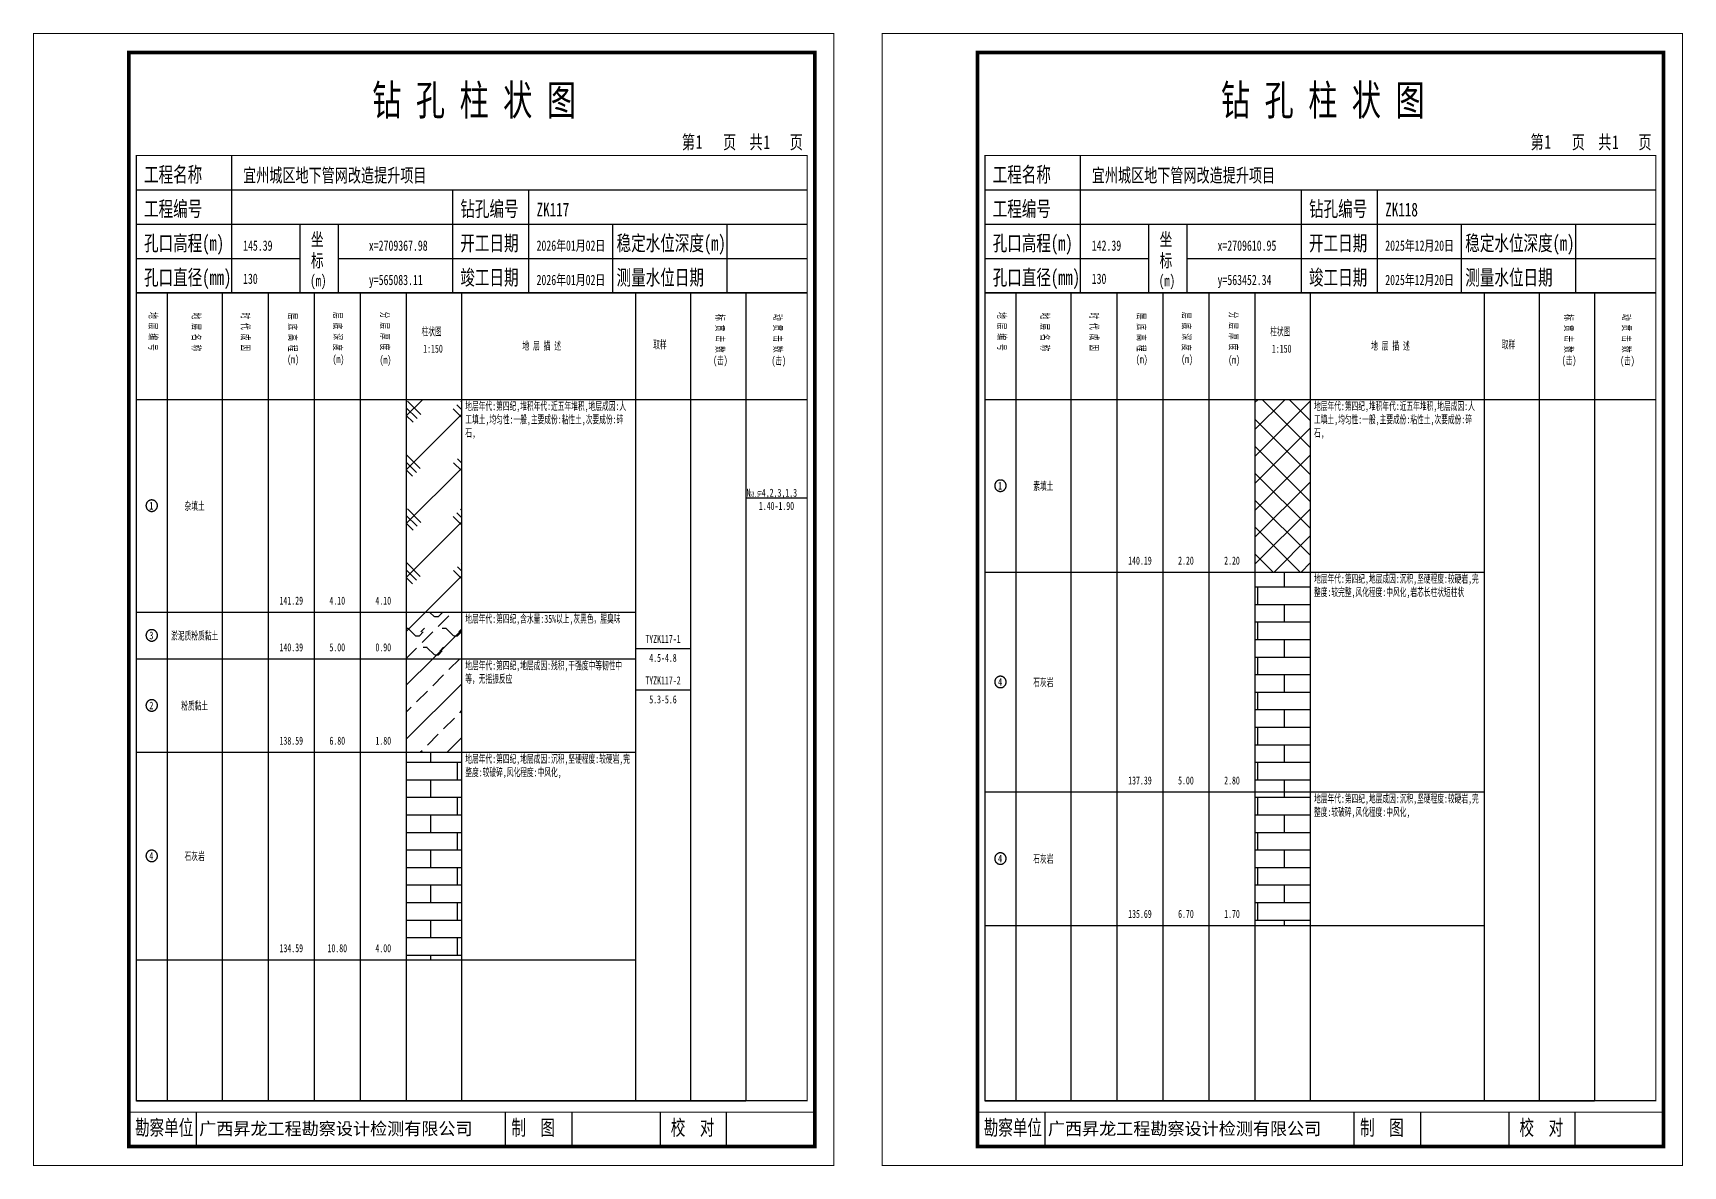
# Model space of a CAD drawing. Header units: millimetres. Extents: x 0 to 2711117, y 0 to 567555.
# Drawn here: x 30730.6 to 31163.5, y -0.1 to 297.1 of the extents above; entities that cross this region are included whole.
import ezdxf
from ezdxf.enums import TextEntityAlignment as Align

# ---------------------------------------------------------------- set-up
doc = ezdxf.new("R2010")
doc.units = ezdxf.units.MM
doc.layers.add('GICAD_POU_TEXTS', color=7, linetype='Continuous')
doc.layers.add('勘察点图例', color=7, linetype='Continuous')
doc.styles.add('HEAD_FONT', font='simfang.ttf', dxfattribs={"width": 0.6})
doc.styles.add('HEAD_FONT2', font='simfang.ttf', dxfattribs={"width": 0.6})
doc.styles.add('HT', font='simhei.ttf')
doc.styles.add('LZ_FONT', font='simfang.ttf', dxfattribs={"width": 0.7, "height": 8})
doc.styles.add('成果图图块', font='simfang.ttf', dxfattribs={"height": 2.5})
doc.styles.add('成果图表体', font='simfang.ttf', dxfattribs={"width": 0.6, "height": 2.1})
pattern_1 = [(0, (0, 0), (0, 4.6), []), (90, (0, 0), (-7, 4.6), [4.6, -4.6])]

# ---------------------------------------------------------------- blocks, each defined once
blk = doc.blocks.new('ZK117')
for p, q in [((52, 229), (52, 265)), ((27, 256), (203, 256)), ((110, 229), (110, 256)), ((130, 229), (130, 256)), ((27, 247), (203, 247)), ((70, 229), (70, 247)), ((80, 229), (80, 247)), ((152, 229), (152, 247)), ((182, 229), (182, 247)), ((27, 238), (70, 238)), ((80, 238), (203, 238)), ((27, 229), (35.05, 229)), ((35.05, 229), (35.05, 17)), ((35.05, 229), (49.53, 229)), ((49.53, 229), (49.53, 17)), ((49.53, 229), (61.6, 229)), ((61.6, 229), (61.6, 17)), ((61.6, 229), (73.68, 229)), ((73.68, 229), (73.68, 17)), ((73.68, 229), (85.75, 229)), ((85.75, 229), (85.75, 17)), ((85.75, 229), (97.82, 229)), ((97.82, 229), (97.82, 17)), ((97.82, 229), (112.3, 229)), ((112.3, 229), (112.3, 17)), ((112.3, 229), (157.93, 229)), ((157.93, 229), (157.93, 17)), ((157.93, 229), (172.42, 229)), ((172.42, 229), (172.42, 17)), ((172.42, 229), (186.9, 229)), ((186.9, 229), (186.9, 17)), ((186.9, 229), (203, 229)), ((27, 201), (203, 201)), ((27, 17), (35.05, 17)), ((35.05, 17), (49.53, 17)), ((42.74, 4.95), (42.74, 13.95)), ((42.74, 4.95), (42.74, 13.95)), ((49.53, 17), (61.6, 17)), ((61.6, 17), (73.68, 17)), ((73.68, 17), (85.75, 17)), ((85.75, 17), (97.82, 17)), ((97.82, 17), (112.3, 17)), ((112.3, 17), (157.93, 17)), ((123.83, 4.95), (123.83, 13.95)), ((141.38, 4.95), (141.38, 13.95)), ((157.93, 17), (172.42, 17)), ((164.48, 4.95), (164.48, 13.95)), ((172.42, 17), (186.9, 17)), ((181.84, 4.95), (181.84, 13.95)), ((181.84, 4.95), (181.84, 13.95))]:
    blk.add_line(p, q)
for points, const_width in [([(0, 0), (210, 0), (210, 297), (0, 297)], 0.25), ([(25, 5), (205, 5), (205, 292), (25, 292)], 1), ([(27, 265), (203, 265), (203, 17), (27, 17)], 0.3)]:
    blk.add_lwpolyline(points, close=True, dxfattribs=dict(const_width=const_width))
at = {"const_width": 0.3}
for points in [[(27, 229), (203, 229)], [(25, 14), (205, 14)]]:
    blk.add_lwpolyline(points, dxfattribs=at)
at = {"style": 'LZ_FONT', "width": 0.7}
for s, height, p in [('钻 孔 柱 状 图', 8, (88.9, 275.54)), ('第', 3.6, (170.12, 266.7)), ('1', 3.6, (173.78, 266.75)), ('页', 3.6, (180.96, 266.7)), ('共', 3.6, (187.88, 266.7)), ('1', 3.6, (191.54, 266.7)), ('页', 3.6, (198.44, 266.7)), ('工程名称', 4, (29, 258)), ('宜州城区地下管网改造提升项目', 3.6, (55, 258)), ('工程编号', 4, (29, 249)), ('钻孔编号', 4, (112, 249)), ('ZK117', 3.6, (132, 249)), ('孔口高程(m)', 4, (29, 240)), ('145.39', 2.7, (55, 240)), ('坐', 3.5, (72.79, 241.24)), ('x=2709367.98', 2.7, (88, 240)), ('开工日期', 4, (112, 240)), ('2026年01月02日', 2.7, (132, 240)), ('稳定水位深度(m)', 4, (153, 240)), ('标', 3.5, (72.79, 235.7)), ('孔口直径(mm)', 4, (29, 231)), ('130', 2.7, (54.98, 231.31)), ('(m) ', 3, (72.59, 230.65)), ('竣工日期', 4, (112, 231)), ('2026年01月02日', 2.7, (132, 231)), ('测量水位日期', 4, (153, 231)), ('y=565083.11', 2.7, (88, 231)), ('勘察单位', 4, (26.65, 7.95)), ('制  图', 4, (125.4, 7.95)), ('校  对', 4, (167.22, 7.95))]:
    blk.add_text(s, height=height, dxfattribs=at).set_placement(p)
at = {"style": 'HT'}
blk.add_text('广西昇龙工程勘察设计检测有限公司', height=3.2865, dxfattribs=at).set_placement((43.48, 8.02))
at = {"char_height": 2.1, "width": 22.806, "attachment_point": 1, "rotation": 270, "style": 'HEAD_FONT'}
for s, insert in [('地 层 编 号', (32.46, 223.92)), ('地 层 名 称', (43.79, 223.76)), ('时 代 成 因', (56.67, 223.83)), ('层 底 高 程', (69.07, 223.71)), ('层 底 深 度', (80.9, 223.91)), ('分 层 厚 度', (93.26, 224.01)), ('标 贯 击 数', (181.21, 223.37)), ('动 贯 击 数', (196.38, 223.43))]:
    blk.add_mtext(s, dxfattribs=dict(at, insert=insert))
at = {"char_height": 2.1, "attachment_point": 1}
for s, insert, width, style in [('柱状图', (101.82, 219.87), 7.855, 'HEAD_FONT2'), ('取样', (162.58, 216.44), 7.855, 'HEAD_FONT2'), ('(m)', (66.58, 212.56), 4.7944, 'HEAD_FONT'), ('(m)', (78.47, 212.61), 4.7944, 'HEAD_FONT'), ('(m)', (90.81, 212.43), 4.7944, 'HEAD_FONT'), ('1:150', (102.26, 215.36), 6.9223, 'HEAD_FONT2'), ('地 层 描 述', (128.29, 216.11), 22.0781, 'HEAD_FONT2'), ('(击)', (178.33, 212.31), 7.855, 'HEAD_FONT2'), ('(击)', (193.64, 212.22), 7.855, 'HEAD_FONT2')]:
    blk.add_mtext(s, dxfattribs=dict(at, insert=insert, width=width, style=style))
blk = doc.blocks.new('ZK117_0')
at = {"color": 7}
blk.add_polyline3d([(-1.5, 0.02, 0), (-1.5, -0.06, 0), (-1.49, -0.13, 0), (-1.48, -0.2, 0), (-1.47, -0.28, 0), (-1.46, -0.35, 0), (-1.44, -0.42, 0), (-1.41, -0.49, 0), (-1.39, -0.56, 0), (-1.36, -0.63, 0), (-1.32, -0.69, 0), (-1.29, -0.76, 0), (-1.25, -0.82, 0), (-1.2, -0.88, 0), (-1.16, -0.94, 0), (-1.11, -0.99, 0), (-1.06, -1.04, 0), (-1.01, -1.1, 0), (-0.95, -1.14, 0), (-0.89, -1.19, 0), (-0.83, -1.23, 0), (-0.77, -1.27, 0), (-0.71, -1.31, 0), (-0.64, -1.34, 0), (-0.57, -1.37, 0), (-0.51, -1.4, 0), (-0.44, -1.42, 0), (-0.36, -1.44, 0), (-0.29, -1.46, 0), (-0.22, -1.47, 0), (-0.15, -1.48, 0), (-0.07, -1.48, 0), (0, -1.48, 0), (0.07, -1.48, 0), (0.15, -1.48, 0), (0.22, -1.47, 0), (0.29, -1.46, 0), (0.36, -1.44, 0), (0.44, -1.42, 0), (0.51, -1.4, 0), (0.57, -1.37, 0), (0.64, -1.34, 0), (0.71, -1.31, 0), (0.77, -1.27, 0), (0.83, -1.23, 0), (0.89, -1.19, 0), (0.95, -1.14, 0), (1.01, -1.1, 0), (1.06, -1.04, 0), (1.11, -0.99, 0), (1.16, -0.94, 0), (1.2, -0.88, 0), (1.25, -0.82, 0), (1.29, -0.76, 0), (1.32, -0.69, 0), (1.36, -0.63, 0), (1.39, -0.56, 0), (1.41, -0.49, 0), (1.44, -0.42, 0), (1.46, -0.35, 0), (1.47, -0.28, 0), (1.48, -0.2, 0), (1.49, -0.13, 0), (1.5, -0.06, 0), (1.5, 0.02, 0), (1.5, 0.09, 0), (1.49, 0.16, 0), (1.48, 0.24, 0), (1.47, 0.31, 0), (1.46, 0.38, 0), (1.44, 0.45, 0), (1.41, 0.52, 0), (1.39, 0.59, 0), (1.36, 0.66, 0), (1.32, 0.72, 0), (1.29, 0.79, 0), (1.25, 0.85, 0), (1.2, 0.91, 0), (1.16, 0.97, 0), (1.11, 1.02, 0), (1.06, 1.08, 0), (1.01, 1.13, 0), (0.95, 1.18, 0), (0.89, 1.22, 0), (0.83, 1.26, 0), (0.77, 1.3, 0), (0.71, 1.34, 0), (0.64, 1.37, 0), (0.57, 1.4, 0), (0.51, 1.43, 0), (0.44, 1.45, 0), (0.36, 1.47, 0), (0.29, 1.49, 0), (0.22, 1.5, 0), (0.15, 1.51, 0), (0.07, 1.51, 0), (0, 1.52, 0), (-0.07, 1.51, 0), (-0.15, 1.51, 0), (-0.22, 1.5, 0), (-0.29, 1.49, 0), (-0.36, 1.47, 0), (-0.44, 1.45, 0), (-0.51, 1.43, 0), (-0.57, 1.4, 0), (-0.64, 1.37, 0), (-0.71, 1.34, 0), (-0.77, 1.3, 0), (-0.83, 1.26, 0), (-0.89, 1.22, 0), (-0.95, 1.18, 0), (-1.01, 1.13, 0), (-1.06, 1.08, 0), (-1.11, 1.02, 0), (-1.16, 0.97, 0), (-1.2, 0.91, 0), (-1.25, 0.85, 0), (-1.29, 0.79, 0), (-1.32, 0.72, 0), (-1.36, 0.66, 0), (-1.39, 0.59, 0), (-1.41, 0.52, 0), (-1.44, 0.45, 0), (-1.46, 0.38, 0), (-1.47, 0.31, 0), (-1.48, 0.24, 0), (-1.49, 0.16, 0), (-1.5, 0.09, 0), (-1.5, 0.02, 0)], dxfattribs=at)
at = {"layer": 'GICAD_POU_TEXTS', "color": 7, "style": '成果图图块', "width": 0.7}
blk.add_text('1', height=2, dxfattribs=at).set_placement((-0.09, -0.99), align=Align.CENTER)
blk = doc.blocks.new('ZK117_1')
at = {"color": 7}
blk.add_polyline3d([(-1.5, 0.02, 0), (-1.5, -0.06, 0), (-1.49, -0.13, 0), (-1.48, -0.2, 0), (-1.47, -0.28, 0), (-1.46, -0.35, 0), (-1.44, -0.42, 0), (-1.41, -0.49, 0), (-1.39, -0.56, 0), (-1.36, -0.63, 0), (-1.32, -0.69, 0), (-1.29, -0.76, 0), (-1.25, -0.82, 0), (-1.2, -0.88, 0), (-1.16, -0.94, 0), (-1.11, -0.99, 0), (-1.06, -1.04, 0), (-1.01, -1.1, 0), (-0.95, -1.14, 0), (-0.89, -1.19, 0), (-0.83, -1.23, 0), (-0.77, -1.27, 0), (-0.71, -1.31, 0), (-0.64, -1.34, 0), (-0.57, -1.37, 0), (-0.51, -1.4, 0), (-0.44, -1.42, 0), (-0.36, -1.44, 0), (-0.29, -1.46, 0), (-0.22, -1.47, 0), (-0.15, -1.48, 0), (-0.07, -1.48, 0), (0, -1.48, 0), (0.07, -1.48, 0), (0.15, -1.48, 0), (0.22, -1.47, 0), (0.29, -1.46, 0), (0.36, -1.44, 0), (0.44, -1.42, 0), (0.51, -1.4, 0), (0.57, -1.37, 0), (0.64, -1.34, 0), (0.71, -1.31, 0), (0.77, -1.27, 0), (0.83, -1.23, 0), (0.89, -1.19, 0), (0.95, -1.14, 0), (1.01, -1.1, 0), (1.06, -1.04, 0), (1.11, -0.99, 0), (1.16, -0.94, 0), (1.2, -0.88, 0), (1.25, -0.82, 0), (1.29, -0.76, 0), (1.32, -0.69, 0), (1.36, -0.63, 0), (1.39, -0.56, 0), (1.41, -0.49, 0), (1.44, -0.42, 0), (1.46, -0.35, 0), (1.47, -0.28, 0), (1.48, -0.2, 0), (1.49, -0.13, 0), (1.5, -0.06, 0), (1.5, 0.02, 0), (1.5, 0.09, 0), (1.49, 0.16, 0), (1.48, 0.24, 0), (1.47, 0.31, 0), (1.46, 0.38, 0), (1.44, 0.45, 0), (1.41, 0.52, 0), (1.39, 0.59, 0), (1.36, 0.66, 0), (1.32, 0.72, 0), (1.29, 0.79, 0), (1.25, 0.85, 0), (1.2, 0.91, 0), (1.16, 0.97, 0), (1.11, 1.02, 0), (1.06, 1.08, 0), (1.01, 1.13, 0), (0.95, 1.18, 0), (0.89, 1.22, 0), (0.83, 1.26, 0), (0.77, 1.3, 0), (0.71, 1.34, 0), (0.64, 1.37, 0), (0.57, 1.4, 0), (0.51, 1.43, 0), (0.44, 1.45, 0), (0.36, 1.47, 0), (0.29, 1.49, 0), (0.22, 1.5, 0), (0.15, 1.51, 0), (0.07, 1.51, 0), (0, 1.52, 0), (-0.07, 1.51, 0), (-0.15, 1.51, 0), (-0.22, 1.5, 0), (-0.29, 1.49, 0), (-0.36, 1.47, 0), (-0.44, 1.45, 0), (-0.51, 1.43, 0), (-0.57, 1.4, 0), (-0.64, 1.37, 0), (-0.71, 1.34, 0), (-0.77, 1.3, 0), (-0.83, 1.26, 0), (-0.89, 1.22, 0), (-0.95, 1.18, 0), (-1.01, 1.13, 0), (-1.06, 1.08, 0), (-1.11, 1.02, 0), (-1.16, 0.97, 0), (-1.2, 0.91, 0), (-1.25, 0.85, 0), (-1.29, 0.79, 0), (-1.32, 0.72, 0), (-1.36, 0.66, 0), (-1.39, 0.59, 0), (-1.41, 0.52, 0), (-1.44, 0.45, 0), (-1.46, 0.38, 0), (-1.47, 0.31, 0), (-1.48, 0.24, 0), (-1.49, 0.16, 0), (-1.5, 0.09, 0), (-1.5, 0.02, 0)], dxfattribs=at)
at = {"layer": 'GICAD_POU_TEXTS', "color": 7, "style": '成果图图块', "width": 0.7}
blk.add_text('3', height=2, dxfattribs=at).set_placement((-0.09, -0.99), align=Align.CENTER)
blk = doc.blocks.new('ZK117_2')
at = {"color": 7}
blk.add_polyline3d([(-1.5, 0.02, 0), (-1.5, -0.06, 0), (-1.49, -0.13, 0), (-1.48, -0.2, 0), (-1.47, -0.28, 0), (-1.46, -0.35, 0), (-1.44, -0.42, 0), (-1.41, -0.49, 0), (-1.39, -0.56, 0), (-1.36, -0.63, 0), (-1.32, -0.69, 0), (-1.29, -0.76, 0), (-1.25, -0.82, 0), (-1.2, -0.88, 0), (-1.16, -0.94, 0), (-1.11, -0.99, 0), (-1.06, -1.04, 0), (-1.01, -1.1, 0), (-0.95, -1.14, 0), (-0.89, -1.19, 0), (-0.83, -1.23, 0), (-0.77, -1.27, 0), (-0.71, -1.31, 0), (-0.64, -1.34, 0), (-0.57, -1.37, 0), (-0.51, -1.4, 0), (-0.44, -1.42, 0), (-0.36, -1.44, 0), (-0.29, -1.46, 0), (-0.22, -1.47, 0), (-0.15, -1.48, 0), (-0.07, -1.48, 0), (0, -1.48, 0), (0.07, -1.48, 0), (0.15, -1.48, 0), (0.22, -1.47, 0), (0.29, -1.46, 0), (0.36, -1.44, 0), (0.44, -1.42, 0), (0.51, -1.4, 0), (0.57, -1.37, 0), (0.64, -1.34, 0), (0.71, -1.31, 0), (0.77, -1.27, 0), (0.83, -1.23, 0), (0.89, -1.19, 0), (0.95, -1.14, 0), (1.01, -1.1, 0), (1.06, -1.04, 0), (1.11, -0.99, 0), (1.16, -0.94, 0), (1.2, -0.88, 0), (1.25, -0.82, 0), (1.29, -0.76, 0), (1.32, -0.69, 0), (1.36, -0.63, 0), (1.39, -0.56, 0), (1.41, -0.49, 0), (1.44, -0.42, 0), (1.46, -0.35, 0), (1.47, -0.28, 0), (1.48, -0.2, 0), (1.49, -0.13, 0), (1.5, -0.06, 0), (1.5, 0.02, 0), (1.5, 0.09, 0), (1.49, 0.16, 0), (1.48, 0.24, 0), (1.47, 0.31, 0), (1.46, 0.38, 0), (1.44, 0.45, 0), (1.41, 0.52, 0), (1.39, 0.59, 0), (1.36, 0.66, 0), (1.32, 0.72, 0), (1.29, 0.79, 0), (1.25, 0.85, 0), (1.2, 0.91, 0), (1.16, 0.97, 0), (1.11, 1.02, 0), (1.06, 1.08, 0), (1.01, 1.13, 0), (0.95, 1.18, 0), (0.89, 1.22, 0), (0.83, 1.26, 0), (0.77, 1.3, 0), (0.71, 1.34, 0), (0.64, 1.37, 0), (0.57, 1.4, 0), (0.51, 1.43, 0), (0.44, 1.45, 0), (0.36, 1.47, 0), (0.29, 1.49, 0), (0.22, 1.5, 0), (0.15, 1.51, 0), (0.07, 1.51, 0), (0, 1.52, 0), (-0.07, 1.51, 0), (-0.15, 1.51, 0), (-0.22, 1.5, 0), (-0.29, 1.49, 0), (-0.36, 1.47, 0), (-0.44, 1.45, 0), (-0.51, 1.43, 0), (-0.57, 1.4, 0), (-0.64, 1.37, 0), (-0.71, 1.34, 0), (-0.77, 1.3, 0), (-0.83, 1.26, 0), (-0.89, 1.22, 0), (-0.95, 1.18, 0), (-1.01, 1.13, 0), (-1.06, 1.08, 0), (-1.11, 1.02, 0), (-1.16, 0.97, 0), (-1.2, 0.91, 0), (-1.25, 0.85, 0), (-1.29, 0.79, 0), (-1.32, 0.72, 0), (-1.36, 0.66, 0), (-1.39, 0.59, 0), (-1.41, 0.52, 0), (-1.44, 0.45, 0), (-1.46, 0.38, 0), (-1.47, 0.31, 0), (-1.48, 0.24, 0), (-1.49, 0.16, 0), (-1.5, 0.09, 0), (-1.5, 0.02, 0)], dxfattribs=at)
at = {"layer": 'GICAD_POU_TEXTS', "color": 7, "style": '成果图图块', "width": 0.7}
blk.add_text('2', height=2, dxfattribs=at).set_placement((-0.09, -0.99), align=Align.CENTER)
blk = doc.blocks.new('ZK117_3')
at = {"color": 7}
blk.add_polyline3d([(-1.5, 0.02, 0), (-1.5, -0.06, 0), (-1.49, -0.13, 0), (-1.48, -0.2, 0), (-1.47, -0.28, 0), (-1.46, -0.35, 0), (-1.44, -0.42, 0), (-1.41, -0.49, 0), (-1.39, -0.56, 0), (-1.36, -0.63, 0), (-1.32, -0.69, 0), (-1.29, -0.76, 0), (-1.25, -0.82, 0), (-1.2, -0.88, 0), (-1.16, -0.94, 0), (-1.11, -0.99, 0), (-1.06, -1.04, 0), (-1.01, -1.1, 0), (-0.95, -1.14, 0), (-0.89, -1.19, 0), (-0.83, -1.23, 0), (-0.77, -1.27, 0), (-0.71, -1.31, 0), (-0.64, -1.34, 0), (-0.57, -1.37, 0), (-0.51, -1.4, 0), (-0.44, -1.42, 0), (-0.36, -1.44, 0), (-0.29, -1.46, 0), (-0.22, -1.47, 0), (-0.15, -1.48, 0), (-0.07, -1.48, 0), (0, -1.48, 0), (0.07, -1.48, 0), (0.15, -1.48, 0), (0.22, -1.47, 0), (0.29, -1.46, 0), (0.36, -1.44, 0), (0.44, -1.42, 0), (0.51, -1.4, 0), (0.57, -1.37, 0), (0.64, -1.34, 0), (0.71, -1.31, 0), (0.77, -1.27, 0), (0.83, -1.23, 0), (0.89, -1.19, 0), (0.95, -1.14, 0), (1.01, -1.1, 0), (1.06, -1.04, 0), (1.11, -0.99, 0), (1.16, -0.94, 0), (1.2, -0.88, 0), (1.25, -0.82, 0), (1.29, -0.76, 0), (1.32, -0.69, 0), (1.36, -0.63, 0), (1.39, -0.56, 0), (1.41, -0.49, 0), (1.44, -0.42, 0), (1.46, -0.35, 0), (1.47, -0.28, 0), (1.48, -0.2, 0), (1.49, -0.13, 0), (1.5, -0.06, 0), (1.5, 0.02, 0), (1.5, 0.09, 0), (1.49, 0.16, 0), (1.48, 0.24, 0), (1.47, 0.31, 0), (1.46, 0.38, 0), (1.44, 0.45, 0), (1.41, 0.52, 0), (1.39, 0.59, 0), (1.36, 0.66, 0), (1.32, 0.72, 0), (1.29, 0.79, 0), (1.25, 0.85, 0), (1.2, 0.91, 0), (1.16, 0.97, 0), (1.11, 1.02, 0), (1.06, 1.08, 0), (1.01, 1.13, 0), (0.95, 1.18, 0), (0.89, 1.22, 0), (0.83, 1.26, 0), (0.77, 1.3, 0), (0.71, 1.34, 0), (0.64, 1.37, 0), (0.57, 1.4, 0), (0.51, 1.43, 0), (0.44, 1.45, 0), (0.36, 1.47, 0), (0.29, 1.49, 0), (0.22, 1.5, 0), (0.15, 1.51, 0), (0.07, 1.51, 0), (0, 1.52, 0), (-0.07, 1.51, 0), (-0.15, 1.51, 0), (-0.22, 1.5, 0), (-0.29, 1.49, 0), (-0.36, 1.47, 0), (-0.44, 1.45, 0), (-0.51, 1.43, 0), (-0.57, 1.4, 0), (-0.64, 1.37, 0), (-0.71, 1.34, 0), (-0.77, 1.3, 0), (-0.83, 1.26, 0), (-0.89, 1.22, 0), (-0.95, 1.18, 0), (-1.01, 1.13, 0), (-1.06, 1.08, 0), (-1.11, 1.02, 0), (-1.16, 0.97, 0), (-1.2, 0.91, 0), (-1.25, 0.85, 0), (-1.29, 0.79, 0), (-1.32, 0.72, 0), (-1.36, 0.66, 0), (-1.39, 0.59, 0), (-1.41, 0.52, 0), (-1.44, 0.45, 0), (-1.46, 0.38, 0), (-1.47, 0.31, 0), (-1.48, 0.24, 0), (-1.49, 0.16, 0), (-1.5, 0.09, 0), (-1.5, 0.02, 0)], dxfattribs=at)
at = {"layer": 'GICAD_POU_TEXTS', "color": 7, "style": '成果图图块', "width": 0.7}
blk.add_text('4', height=2, dxfattribs=at).set_placement((-0.09, -0.99), align=Align.CENTER)
blk = doc.blocks.new('ZK118')
for p, q in [((52, 229), (52, 265)), ((27, 256), (203, 256)), ((110, 229), (110, 256)), ((130, 229), (130, 256)), ((27, 247), (203, 247)), ((70, 229), (70, 247)), ((80, 229), (80, 247)), ((152, 229), (152, 247)), ((182, 229), (182, 247)), ((27, 238), (70, 238)), ((80, 238), (203, 238)), ((27, 229), (35.05, 229)), ((35.05, 229), (35.05, 17)), ((35.05, 229), (49.53, 229)), ((49.53, 229), (49.53, 17)), ((49.53, 229), (61.6, 229)), ((61.6, 229), (61.6, 17)), ((61.6, 229), (73.68, 229)), ((73.68, 229), (73.68, 17)), ((73.68, 229), (85.75, 229)), ((85.75, 229), (85.75, 17)), ((85.75, 229), (97.82, 229)), ((97.82, 229), (97.82, 17)), ((97.82, 229), (112.3, 229)), ((112.3, 229), (112.3, 17)), ((112.3, 229), (157.93, 229)), ((157.93, 229), (157.93, 17)), ((157.93, 229), (172.42, 229)), ((172.42, 229), (172.42, 17)), ((172.42, 229), (186.9, 229)), ((186.9, 229), (186.9, 17)), ((186.9, 229), (203, 229)), ((27, 201), (203, 201)), ((27, 17), (35.05, 17)), ((35.05, 17), (49.53, 17)), ((42.74, 4.95), (42.74, 13.95)), ((42.74, 4.95), (42.74, 13.95)), ((49.53, 17), (61.6, 17)), ((61.6, 17), (73.68, 17)), ((73.68, 17), (85.75, 17)), ((85.75, 17), (97.82, 17)), ((97.82, 17), (112.3, 17)), ((112.3, 17), (157.93, 17)), ((123.83, 4.95), (123.83, 13.95)), ((141.38, 4.95), (141.38, 13.95)), ((157.93, 17), (172.42, 17)), ((164.48, 4.95), (164.48, 13.95)), ((172.42, 17), (186.9, 17)), ((181.84, 4.95), (181.84, 13.95)), ((181.84, 4.95), (181.84, 13.95))]:
    blk.add_line(p, q)
for points, const_width in [([(0, 0), (210, 0), (210, 297), (0, 297)], 0.25), ([(25, 5), (205, 5), (205, 292), (25, 292)], 1), ([(27, 265), (203, 265), (203, 17), (27, 17)], 0.3)]:
    blk.add_lwpolyline(points, close=True, dxfattribs=dict(const_width=const_width))
at = {"const_width": 0.3}
for points in [[(27, 229), (203, 229)], [(25, 14), (205, 14)]]:
    blk.add_lwpolyline(points, dxfattribs=at)
at = {"style": 'LZ_FONT', "width": 0.7}
for s, height, p in [('钻 孔 柱 状 图', 8, (88.9, 275.54)), ('第', 3.6, (170.12, 266.7)), ('1', 3.6, (173.78, 266.75)), ('页', 3.6, (180.96, 266.7)), ('共', 3.6, (187.88, 266.7)), ('1', 3.6, (191.54, 266.7)), ('页', 3.6, (198.44, 266.7)), ('工程名称', 4, (29, 258)), ('宜州城区地下管网改造提升项目', 3.6, (55, 258)), ('工程编号', 4, (29, 249)), ('钻孔编号', 4, (112, 249)), ('ZK118', 3.6, (132, 249)), ('孔口高程(m)', 4, (29, 240)), ('142.39', 2.7, (55, 240)), ('坐', 3.5, (72.79, 241.24)), ('x=2709610.95', 2.7, (88, 240)), ('开工日期', 4, (112, 240)), ('2025年12月20日', 2.7, (132, 240)), ('稳定水位深度(m)', 4, (153, 240)), ('标', 3.5, (72.79, 235.7)), ('孔口直径(mm)', 4, (29, 231)), ('130', 2.7, (54.98, 231.31)), ('(m) ', 3, (72.59, 230.65)), ('竣工日期', 4, (112, 231)), ('2025年12月20日', 2.7, (132, 231)), ('测量水位日期', 4, (153, 231)), ('y=563452.34', 2.7, (88, 231)), ('勘察单位', 4, (26.65, 7.95)), ('制  图', 4, (125.4, 7.95)), ('校  对', 4, (167.22, 7.95))]:
    blk.add_text(s, height=height, dxfattribs=at).set_placement(p)
at = {"style": 'HT'}
blk.add_text('广西昇龙工程勘察设计检测有限公司', height=3.2865, dxfattribs=at).set_placement((43.48, 8.02))
at = {"char_height": 2.1, "width": 22.806, "attachment_point": 1, "rotation": 270, "style": 'HEAD_FONT'}
for s, insert in [('地 层 编 号', (32.46, 223.92)), ('地 层 名 称', (43.79, 223.76)), ('时 代 成 因', (56.67, 223.83)), ('层 底 高 程', (69.07, 223.71)), ('层 底 深 度', (80.9, 223.91)), ('分 层 厚 度', (93.26, 224.01)), ('标 贯 击 数', (181.21, 223.37)), ('动 贯 击 数', (196.38, 223.43))]:
    blk.add_mtext(s, dxfattribs=dict(at, insert=insert))
at = {"char_height": 2.1, "attachment_point": 1}
for s, insert, width, style in [('柱状图', (101.82, 219.87), 7.855, 'HEAD_FONT2'), ('取样', (162.58, 216.44), 7.855, 'HEAD_FONT2'), ('(m)', (66.58, 212.56), 4.7944, 'HEAD_FONT'), ('(m)', (78.47, 212.61), 4.7944, 'HEAD_FONT'), ('(m)', (90.81, 212.43), 4.7944, 'HEAD_FONT'), ('1:150', (102.26, 215.36), 6.9223, 'HEAD_FONT2'), ('地 层 描 述', (128.29, 216.11), 22.0781, 'HEAD_FONT2'), ('(击)', (178.33, 212.31), 7.855, 'HEAD_FONT2'), ('(击)', (193.64, 212.22), 7.855, 'HEAD_FONT2')]:
    blk.add_mtext(s, dxfattribs=dict(at, insert=insert, width=width, style=style))
blk = doc.blocks.new('ZK118_0')
at = {"color": 7}
blk.add_polyline3d([(-1.5, 0.02, 0), (-1.5, -0.06, 0), (-1.49, -0.13, 0), (-1.48, -0.2, 0), (-1.47, -0.28, 0), (-1.46, -0.35, 0), (-1.44, -0.42, 0), (-1.41, -0.49, 0), (-1.39, -0.56, 0), (-1.36, -0.63, 0), (-1.32, -0.69, 0), (-1.29, -0.76, 0), (-1.25, -0.82, 0), (-1.2, -0.88, 0), (-1.16, -0.94, 0), (-1.11, -0.99, 0), (-1.06, -1.04, 0), (-1.01, -1.1, 0), (-0.95, -1.14, 0), (-0.89, -1.19, 0), (-0.83, -1.23, 0), (-0.77, -1.27, 0), (-0.71, -1.31, 0), (-0.64, -1.34, 0), (-0.57, -1.37, 0), (-0.51, -1.4, 0), (-0.44, -1.42, 0), (-0.36, -1.44, 0), (-0.29, -1.46, 0), (-0.22, -1.47, 0), (-0.15, -1.48, 0), (-0.07, -1.48, 0), (0, -1.48, 0), (0.07, -1.48, 0), (0.15, -1.48, 0), (0.22, -1.47, 0), (0.29, -1.46, 0), (0.36, -1.44, 0), (0.44, -1.42, 0), (0.51, -1.4, 0), (0.57, -1.37, 0), (0.64, -1.34, 0), (0.71, -1.31, 0), (0.77, -1.27, 0), (0.83, -1.23, 0), (0.89, -1.19, 0), (0.95, -1.14, 0), (1.01, -1.1, 0), (1.06, -1.04, 0), (1.11, -0.99, 0), (1.16, -0.94, 0), (1.2, -0.88, 0), (1.25, -0.82, 0), (1.29, -0.76, 0), (1.32, -0.69, 0), (1.36, -0.63, 0), (1.39, -0.56, 0), (1.41, -0.49, 0), (1.44, -0.42, 0), (1.46, -0.35, 0), (1.47, -0.28, 0), (1.48, -0.2, 0), (1.49, -0.13, 0), (1.5, -0.06, 0), (1.5, 0.02, 0), (1.5, 0.09, 0), (1.49, 0.16, 0), (1.48, 0.24, 0), (1.47, 0.31, 0), (1.46, 0.38, 0), (1.44, 0.45, 0), (1.41, 0.52, 0), (1.39, 0.59, 0), (1.36, 0.66, 0), (1.32, 0.72, 0), (1.29, 0.79, 0), (1.25, 0.85, 0), (1.2, 0.91, 0), (1.16, 0.97, 0), (1.11, 1.02, 0), (1.06, 1.08, 0), (1.01, 1.13, 0), (0.95, 1.18, 0), (0.89, 1.22, 0), (0.83, 1.26, 0), (0.77, 1.3, 0), (0.71, 1.34, 0), (0.64, 1.37, 0), (0.57, 1.4, 0), (0.51, 1.43, 0), (0.44, 1.45, 0), (0.36, 1.47, 0), (0.29, 1.49, 0), (0.22, 1.5, 0), (0.15, 1.51, 0), (0.07, 1.51, 0), (0, 1.52, 0), (-0.07, 1.51, 0), (-0.15, 1.51, 0), (-0.22, 1.5, 0), (-0.29, 1.49, 0), (-0.36, 1.47, 0), (-0.44, 1.45, 0), (-0.51, 1.43, 0), (-0.57, 1.4, 0), (-0.64, 1.37, 0), (-0.71, 1.34, 0), (-0.77, 1.3, 0), (-0.83, 1.26, 0), (-0.89, 1.22, 0), (-0.95, 1.18, 0), (-1.01, 1.13, 0), (-1.06, 1.08, 0), (-1.11, 1.02, 0), (-1.16, 0.97, 0), (-1.2, 0.91, 0), (-1.25, 0.85, 0), (-1.29, 0.79, 0), (-1.32, 0.72, 0), (-1.36, 0.66, 0), (-1.39, 0.59, 0), (-1.41, 0.52, 0), (-1.44, 0.45, 0), (-1.46, 0.38, 0), (-1.47, 0.31, 0), (-1.48, 0.24, 0), (-1.49, 0.16, 0), (-1.5, 0.09, 0), (-1.5, 0.02, 0)], dxfattribs=at)
at = {"layer": 'GICAD_POU_TEXTS', "color": 7, "style": '成果图图块', "width": 0.7}
blk.add_text('1', height=2, dxfattribs=at).set_placement((-0.09, -0.99), align=Align.CENTER)
blk = doc.blocks.new('ZK118_1')
at = {"color": 7}
blk.add_polyline3d([(-1.5, 0.02, 0), (-1.5, -0.06, 0), (-1.49, -0.13, 0), (-1.48, -0.2, 0), (-1.47, -0.28, 0), (-1.46, -0.35, 0), (-1.44, -0.42, 0), (-1.41, -0.49, 0), (-1.39, -0.56, 0), (-1.36, -0.63, 0), (-1.32, -0.69, 0), (-1.29, -0.76, 0), (-1.25, -0.82, 0), (-1.2, -0.88, 0), (-1.16, -0.94, 0), (-1.11, -0.99, 0), (-1.06, -1.04, 0), (-1.01, -1.1, 0), (-0.95, -1.14, 0), (-0.89, -1.19, 0), (-0.83, -1.23, 0), (-0.77, -1.27, 0), (-0.71, -1.31, 0), (-0.64, -1.34, 0), (-0.57, -1.37, 0), (-0.51, -1.4, 0), (-0.44, -1.42, 0), (-0.36, -1.44, 0), (-0.29, -1.46, 0), (-0.22, -1.47, 0), (-0.15, -1.48, 0), (-0.07, -1.48, 0), (0, -1.48, 0), (0.07, -1.48, 0), (0.15, -1.48, 0), (0.22, -1.47, 0), (0.29, -1.46, 0), (0.36, -1.44, 0), (0.44, -1.42, 0), (0.51, -1.4, 0), (0.57, -1.37, 0), (0.64, -1.34, 0), (0.71, -1.31, 0), (0.77, -1.27, 0), (0.83, -1.23, 0), (0.89, -1.19, 0), (0.95, -1.14, 0), (1.01, -1.1, 0), (1.06, -1.04, 0), (1.11, -0.99, 0), (1.16, -0.94, 0), (1.2, -0.88, 0), (1.25, -0.82, 0), (1.29, -0.76, 0), (1.32, -0.69, 0), (1.36, -0.63, 0), (1.39, -0.56, 0), (1.41, -0.49, 0), (1.44, -0.42, 0), (1.46, -0.35, 0), (1.47, -0.28, 0), (1.48, -0.2, 0), (1.49, -0.13, 0), (1.5, -0.06, 0), (1.5, 0.02, 0), (1.5, 0.09, 0), (1.49, 0.16, 0), (1.48, 0.24, 0), (1.47, 0.31, 0), (1.46, 0.38, 0), (1.44, 0.45, 0), (1.41, 0.52, 0), (1.39, 0.59, 0), (1.36, 0.66, 0), (1.32, 0.72, 0), (1.29, 0.79, 0), (1.25, 0.85, 0), (1.2, 0.91, 0), (1.16, 0.97, 0), (1.11, 1.02, 0), (1.06, 1.08, 0), (1.01, 1.13, 0), (0.95, 1.18, 0), (0.89, 1.22, 0), (0.83, 1.26, 0), (0.77, 1.3, 0), (0.71, 1.34, 0), (0.64, 1.37, 0), (0.57, 1.4, 0), (0.51, 1.43, 0), (0.44, 1.45, 0), (0.36, 1.47, 0), (0.29, 1.49, 0), (0.22, 1.5, 0), (0.15, 1.51, 0), (0.07, 1.51, 0), (0, 1.52, 0), (-0.07, 1.51, 0), (-0.15, 1.51, 0), (-0.22, 1.5, 0), (-0.29, 1.49, 0), (-0.36, 1.47, 0), (-0.44, 1.45, 0), (-0.51, 1.43, 0), (-0.57, 1.4, 0), (-0.64, 1.37, 0), (-0.71, 1.34, 0), (-0.77, 1.3, 0), (-0.83, 1.26, 0), (-0.89, 1.22, 0), (-0.95, 1.18, 0), (-1.01, 1.13, 0), (-1.06, 1.08, 0), (-1.11, 1.02, 0), (-1.16, 0.97, 0), (-1.2, 0.91, 0), (-1.25, 0.85, 0), (-1.29, 0.79, 0), (-1.32, 0.72, 0), (-1.36, 0.66, 0), (-1.39, 0.59, 0), (-1.41, 0.52, 0), (-1.44, 0.45, 0), (-1.46, 0.38, 0), (-1.47, 0.31, 0), (-1.48, 0.24, 0), (-1.49, 0.16, 0), (-1.5, 0.09, 0), (-1.5, 0.02, 0)], dxfattribs=at)
at = {"layer": 'GICAD_POU_TEXTS', "color": 7, "style": '成果图图块', "width": 0.7}
blk.add_text('4', height=2, dxfattribs=at).set_placement((-0.09, -0.99), align=Align.CENTER)
blk = doc.blocks.new('ZK118_2')
at = {"color": 7}
blk.add_polyline3d([(-1.5, 0.02, 0), (-1.5, -0.06, 0), (-1.49, -0.13, 0), (-1.48, -0.2, 0), (-1.47, -0.28, 0), (-1.46, -0.35, 0), (-1.44, -0.42, 0), (-1.41, -0.49, 0), (-1.39, -0.56, 0), (-1.36, -0.63, 0), (-1.32, -0.69, 0), (-1.29, -0.76, 0), (-1.25, -0.82, 0), (-1.2, -0.88, 0), (-1.16, -0.94, 0), (-1.11, -0.99, 0), (-1.06, -1.04, 0), (-1.01, -1.1, 0), (-0.95, -1.14, 0), (-0.89, -1.19, 0), (-0.83, -1.23, 0), (-0.77, -1.27, 0), (-0.71, -1.31, 0), (-0.64, -1.34, 0), (-0.57, -1.37, 0), (-0.51, -1.4, 0), (-0.44, -1.42, 0), (-0.36, -1.44, 0), (-0.29, -1.46, 0), (-0.22, -1.47, 0), (-0.15, -1.48, 0), (-0.07, -1.48, 0), (0, -1.48, 0), (0.07, -1.48, 0), (0.15, -1.48, 0), (0.22, -1.47, 0), (0.29, -1.46, 0), (0.36, -1.44, 0), (0.44, -1.42, 0), (0.51, -1.4, 0), (0.57, -1.37, 0), (0.64, -1.34, 0), (0.71, -1.31, 0), (0.77, -1.27, 0), (0.83, -1.23, 0), (0.89, -1.19, 0), (0.95, -1.14, 0), (1.01, -1.1, 0), (1.06, -1.04, 0), (1.11, -0.99, 0), (1.16, -0.94, 0), (1.2, -0.88, 0), (1.25, -0.82, 0), (1.29, -0.76, 0), (1.32, -0.69, 0), (1.36, -0.63, 0), (1.39, -0.56, 0), (1.41, -0.49, 0), (1.44, -0.42, 0), (1.46, -0.35, 0), (1.47, -0.28, 0), (1.48, -0.2, 0), (1.49, -0.13, 0), (1.5, -0.06, 0), (1.5, 0.02, 0), (1.5, 0.09, 0), (1.49, 0.16, 0), (1.48, 0.24, 0), (1.47, 0.31, 0), (1.46, 0.38, 0), (1.44, 0.45, 0), (1.41, 0.52, 0), (1.39, 0.59, 0), (1.36, 0.66, 0), (1.32, 0.72, 0), (1.29, 0.79, 0), (1.25, 0.85, 0), (1.2, 0.91, 0), (1.16, 0.97, 0), (1.11, 1.02, 0), (1.06, 1.08, 0), (1.01, 1.13, 0), (0.95, 1.18, 0), (0.89, 1.22, 0), (0.83, 1.26, 0), (0.77, 1.3, 0), (0.71, 1.34, 0), (0.64, 1.37, 0), (0.57, 1.4, 0), (0.51, 1.43, 0), (0.44, 1.45, 0), (0.36, 1.47, 0), (0.29, 1.49, 0), (0.22, 1.5, 0), (0.15, 1.51, 0), (0.07, 1.51, 0), (0, 1.52, 0), (-0.07, 1.51, 0), (-0.15, 1.51, 0), (-0.22, 1.5, 0), (-0.29, 1.49, 0), (-0.36, 1.47, 0), (-0.44, 1.45, 0), (-0.51, 1.43, 0), (-0.57, 1.4, 0), (-0.64, 1.37, 0), (-0.71, 1.34, 0), (-0.77, 1.3, 0), (-0.83, 1.26, 0), (-0.89, 1.22, 0), (-0.95, 1.18, 0), (-1.01, 1.13, 0), (-1.06, 1.08, 0), (-1.11, 1.02, 0), (-1.16, 0.97, 0), (-1.2, 0.91, 0), (-1.25, 0.85, 0), (-1.29, 0.79, 0), (-1.32, 0.72, 0), (-1.36, 0.66, 0), (-1.39, 0.59, 0), (-1.41, 0.52, 0), (-1.44, 0.45, 0), (-1.46, 0.38, 0), (-1.47, 0.31, 0), (-1.48, 0.24, 0), (-1.49, 0.16, 0), (-1.5, 0.09, 0), (-1.5, 0.02, 0)], dxfattribs=at)
at = {"layer": 'GICAD_POU_TEXTS', "color": 7, "style": '成果图图块', "width": 0.7}
blk.add_text('4', height=2, dxfattribs=at).set_placement((-0.09, -0.99), align=Align.CENTER)

msp = doc.modelspace()

# ---------------------------------------------------------------- hatches: boundary and pattern name
at = {"layer": '勘察点图例'}
h = msp.add_hatch(dxfattribs=at)
h.set_pattern_fill('GKZTT', color=256, scale=0.5, style=0, pattern_type=2)
h.set_pattern_definition([(45, (0, 0), (-7.0710678, 7.0710678), []), (135, (2.5, -1), (-14.142136, -14.142136), [5, -15]), (135, (1.5, -2), (-14.142136, -14.142136), [5, -15]), (135, (0.5, -3), (-14.142136, -14.142136), [5, -15]), (135, (16.5, -1), (-14.142136, -14.142136), [5, -15]), (135, (15.5, -2), (-14.142136, -14.142136), [5, -15]), (135, (14.5, -3), (-14.142136, -14.142136), [5, -15])])
h.paths.add_polyline_path([(30828.56, 145.19), (30843.04, 145.19), (30843.04, 201), (30828.56, 201)])
h = msp.add_hatch(dxfattribs=at)
h.set_pattern_fill('GKSTT', color=256, scale=0.5, style=0, pattern_type=2)
h.set_pattern_definition([(45, (0, 0), (-3.5355339, 3.5355339), []), (135, (0, 0), (-3.5355339, -3.5355339), [])])
h.paths.add_polyline_path([(31051.24, 155.69), (31065.73, 155.69), (31065.73, 201), (31051.24, 201)])
h = msp.add_hatch(dxfattribs=at)
h.set_pattern_fill('GKSHY', color=256, scale=0.5, style=0, pattern_type=2)
h.set_pattern_definition(pattern_1)
h.paths.add_polyline_path([(31051.24, 98.01), (31065.73, 98.01), (31065.73, 155.69), (31051.24, 155.69)])
h = msp.add_hatch(dxfattribs=at)
h.set_pattern_fill('GKYNZFZN', color=256, scale=0.5, style=0, pattern_type=2)
h.set_pattern_definition([(45, (0, 0), (-7.0710678, 7.0710678), []), (45, (7.071, 0), (-7.0710678, 7.0710678), [4, -2]), (45, (-3, 0), (-4.999245, 4.999245), [1.41, -5.66]), (0, (-2, 1), (5, 5), [1, -9]), (315, (-1, 1), (9.999979, -2.12e-05), [2.828428, -4.24264]), (0, (1, -1), (5, 5), [1, -9]), (45, (2, -1), (-5.0000001, 5.0000001), [1.414214, -5.656854])])
h.paths.add_polyline_path([(30828.56, 132.94), (30843.04, 132.94), (30843.04, 145.19), (30828.56, 145.19)])
h = msp.add_hatch(dxfattribs=at)
h.set_pattern_fill('GKFZNT', color=256, scale=0.5, style=0, pattern_type=2)
h.set_pattern_definition([(45, (0, 0), (-7.0710678, 7.0710678), []), (45, (7.071, 0), (-7.0710678, 7.0710678), [4, -2])])
h.paths.add_polyline_path([(30828.56, 108.44), (30843.04, 108.44), (30843.04, 132.94), (30828.56, 132.94)])
h = msp.add_hatch(dxfattribs=at)
h.set_pattern_fill('GKSHY', color=256, scale=0.5, style=0, pattern_type=2)
h.set_pattern_definition(pattern_1)
h.paths.add_polyline_path([(30828.56, 54), (30843.04, 54), (30843.04, 108.44), (30828.56, 108.44)])
h = msp.add_hatch(dxfattribs=at)
h.set_pattern_fill('GKSHY', color=256, scale=0.5, style=0, pattern_type=2)
h.set_pattern_definition(pattern_1)
h.paths.add_polyline_path([(31051.24, 63), (31065.73, 63), (31065.73, 98.01), (31051.24, 98.01)])

# ---------------------------------------------------------------- linework, layer by layer
for p, q in [((30917.64, 175.14), (30933.74, 175.14)), ((30980.42, 155.69), (31065.73, 155.69)), ((31065.73, 155.69), (31111.36, 155.69)), ((30757.74, 145.19), (30843.04, 145.19)), ((30843.04, 145.19), (30888.67, 145.19)), ((30888.67, 135.67), (30903.16, 135.67)), ((30757.74, 132.94), (30843.04, 132.94)), ((30843.04, 132.94), (30888.67, 132.94)), ((30888.67, 124.78), (30903.16, 124.78)), ((30757.74, 108.44), (30843.04, 108.44)), ((30843.04, 108.44), (30888.67, 108.44)), ((30980.42, 98.01), (31065.73, 98.01)), ((31065.73, 98.01), (31111.36, 98.01)), ((30980.42, 63), (31065.73, 63)), ((31065.73, 63), (31111.36, 63)), ((30757.74, 54), (30843.04, 54)), ((30843.04, 54), (30888.67, 54))]:
    msp.add_line(p, q, dxfattribs=at)

# ---------------------------------------------------------------- block references
for name, p in [('ZK117', (30730.74, 0)), ('ZK118', (30953.42, 0)), ('ZK118_0', (30984.45, 178.34)), ('ZK117_0', (30761.76, 173.1)), ('ZK117_1', (30761.76, 139.07)), ('ZK118_1', (30984.45, 126.85)), ('ZK117_2', (30761.76, 120.69)), ('ZK117_3', (30761.76, 81.22)), ('ZK118_2', (30984.45, 80.51))]:
    msp.add_blockref(name, p, dxfattribs=at)

# ---------------------------------------------------------------- texts
at = {"layer": '勘察点图例', "style": '成果图表体', "width": 0.6}
for s, height, p in [('N', 2.1, (30917.84, 175.46)), ('63.5', 1.4, (30918.54, 175.46)), ('=', 2.1, (30920.84, 175.46))]:
    msp.add_text(s, height=height, dxfattribs=at).set_placement(p)
for s, p in [('素填土', (30995.71, 178.34)), ('杂填土', (30773.03, 173.1)), ('1.40-1.90', (30925.69, 173.04)), ('140.19', (31021.06, 158.69)), ('2.20', (31033.13, 158.69)), ('2.20', (31045.21, 158.69)), ('141.29', (30798.38, 148.19)), ('4.10', (30810.45, 148.19)), ('4.10', (30822.52, 148.19)), ('淤泥质粉质黏土', (30773.03, 139.07)), ('TYZK117-1', (30895.91, 138.17)), ('140.39', (30798.38, 135.94)), ('5.00', (30810.45, 135.94)), ('0.90', (30822.52, 135.94)), ('4.5-4.8', (30895.91, 133.17)), ('TYZK117-2', (30895.91, 127.28)), ('石灰岩', (30995.71, 126.85)), ('粉质黏土', (30773.03, 120.69)), ('5.3-5.6', (30895.91, 122.28)), ('138.59', (30798.38, 111.44)), ('6.80', (30810.45, 111.44)), ('1.80', (30822.52, 111.44)), ('137.39', (31021.06, 101.01)), ('5.00', (31033.13, 101.01)), ('2.80', (31045.21, 101.01)), ('石灰岩', (30773.03, 81.22)), ('石灰岩', (30995.71, 80.51)), ('135.69', (31021.06, 66)), ('6.70', (31033.13, 66)), ('1.70', (31045.21, 66)), ('134.59', (30798.38, 57)), ('10.80', (30810.45, 57)), ('4.00', (30822.52, 57))]:
    msp.add_text(s, height=2.1, dxfattribs=at).set_placement(p, align=Align.MIDDLE)
at = {"layer": '勘察点图例', "char_height": 2.1, "attachment_point": 1, "style": '成果图表体'}
for s, insert, width in [('地层年代:第四纪,堆积年代:近五年堆积,地层成因:人工填土,均匀性:一般,主要成份:粘性土,次要成份:碎石,', (30844.04, 200.3), 43.6296), ('地层年代:第四纪,堆积年代:近五年堆积,地层成因:人工填土,均匀性:一般,主要成份:粘性土,次要成份:碎石,', (31066.73, 200.3), 43.6296), ('4,2,3,1,3', (30921.84, 177.56), 4), ('地层年代:第四纪,地层成因:沉积,坚硬程度:较硬岩,完整度:较完整,风化程度:中风化,岩芯长柱状短柱状', (31066.73, 154.99), 43.6296), ('地层年代:第四纪,含水量:35%以上,灰黑色，腥臭味', (30844.04, 144.49), 43.6296), ('地层年代:第四纪,地层成因:残积,干强度中等韧性中等，无摇振反应', (30844.04, 132.24), 43.6296), ('地层年代:第四纪,地层成因:沉积,坚硬程度:较硬岩,完整度:较破碎,风化程度:中风化,', (30844.04, 107.74), 43.6296), ('地层年代:第四纪,地层成因:沉积,坚硬程度:较硬岩,完整度:较破碎,风化程度:中风化,', (31066.73, 97.31), 43.6296)]:
    msp.add_mtext(s, dxfattribs=dict(at, insert=insert, width=width))

doc.saveas('drawing.dxf')
